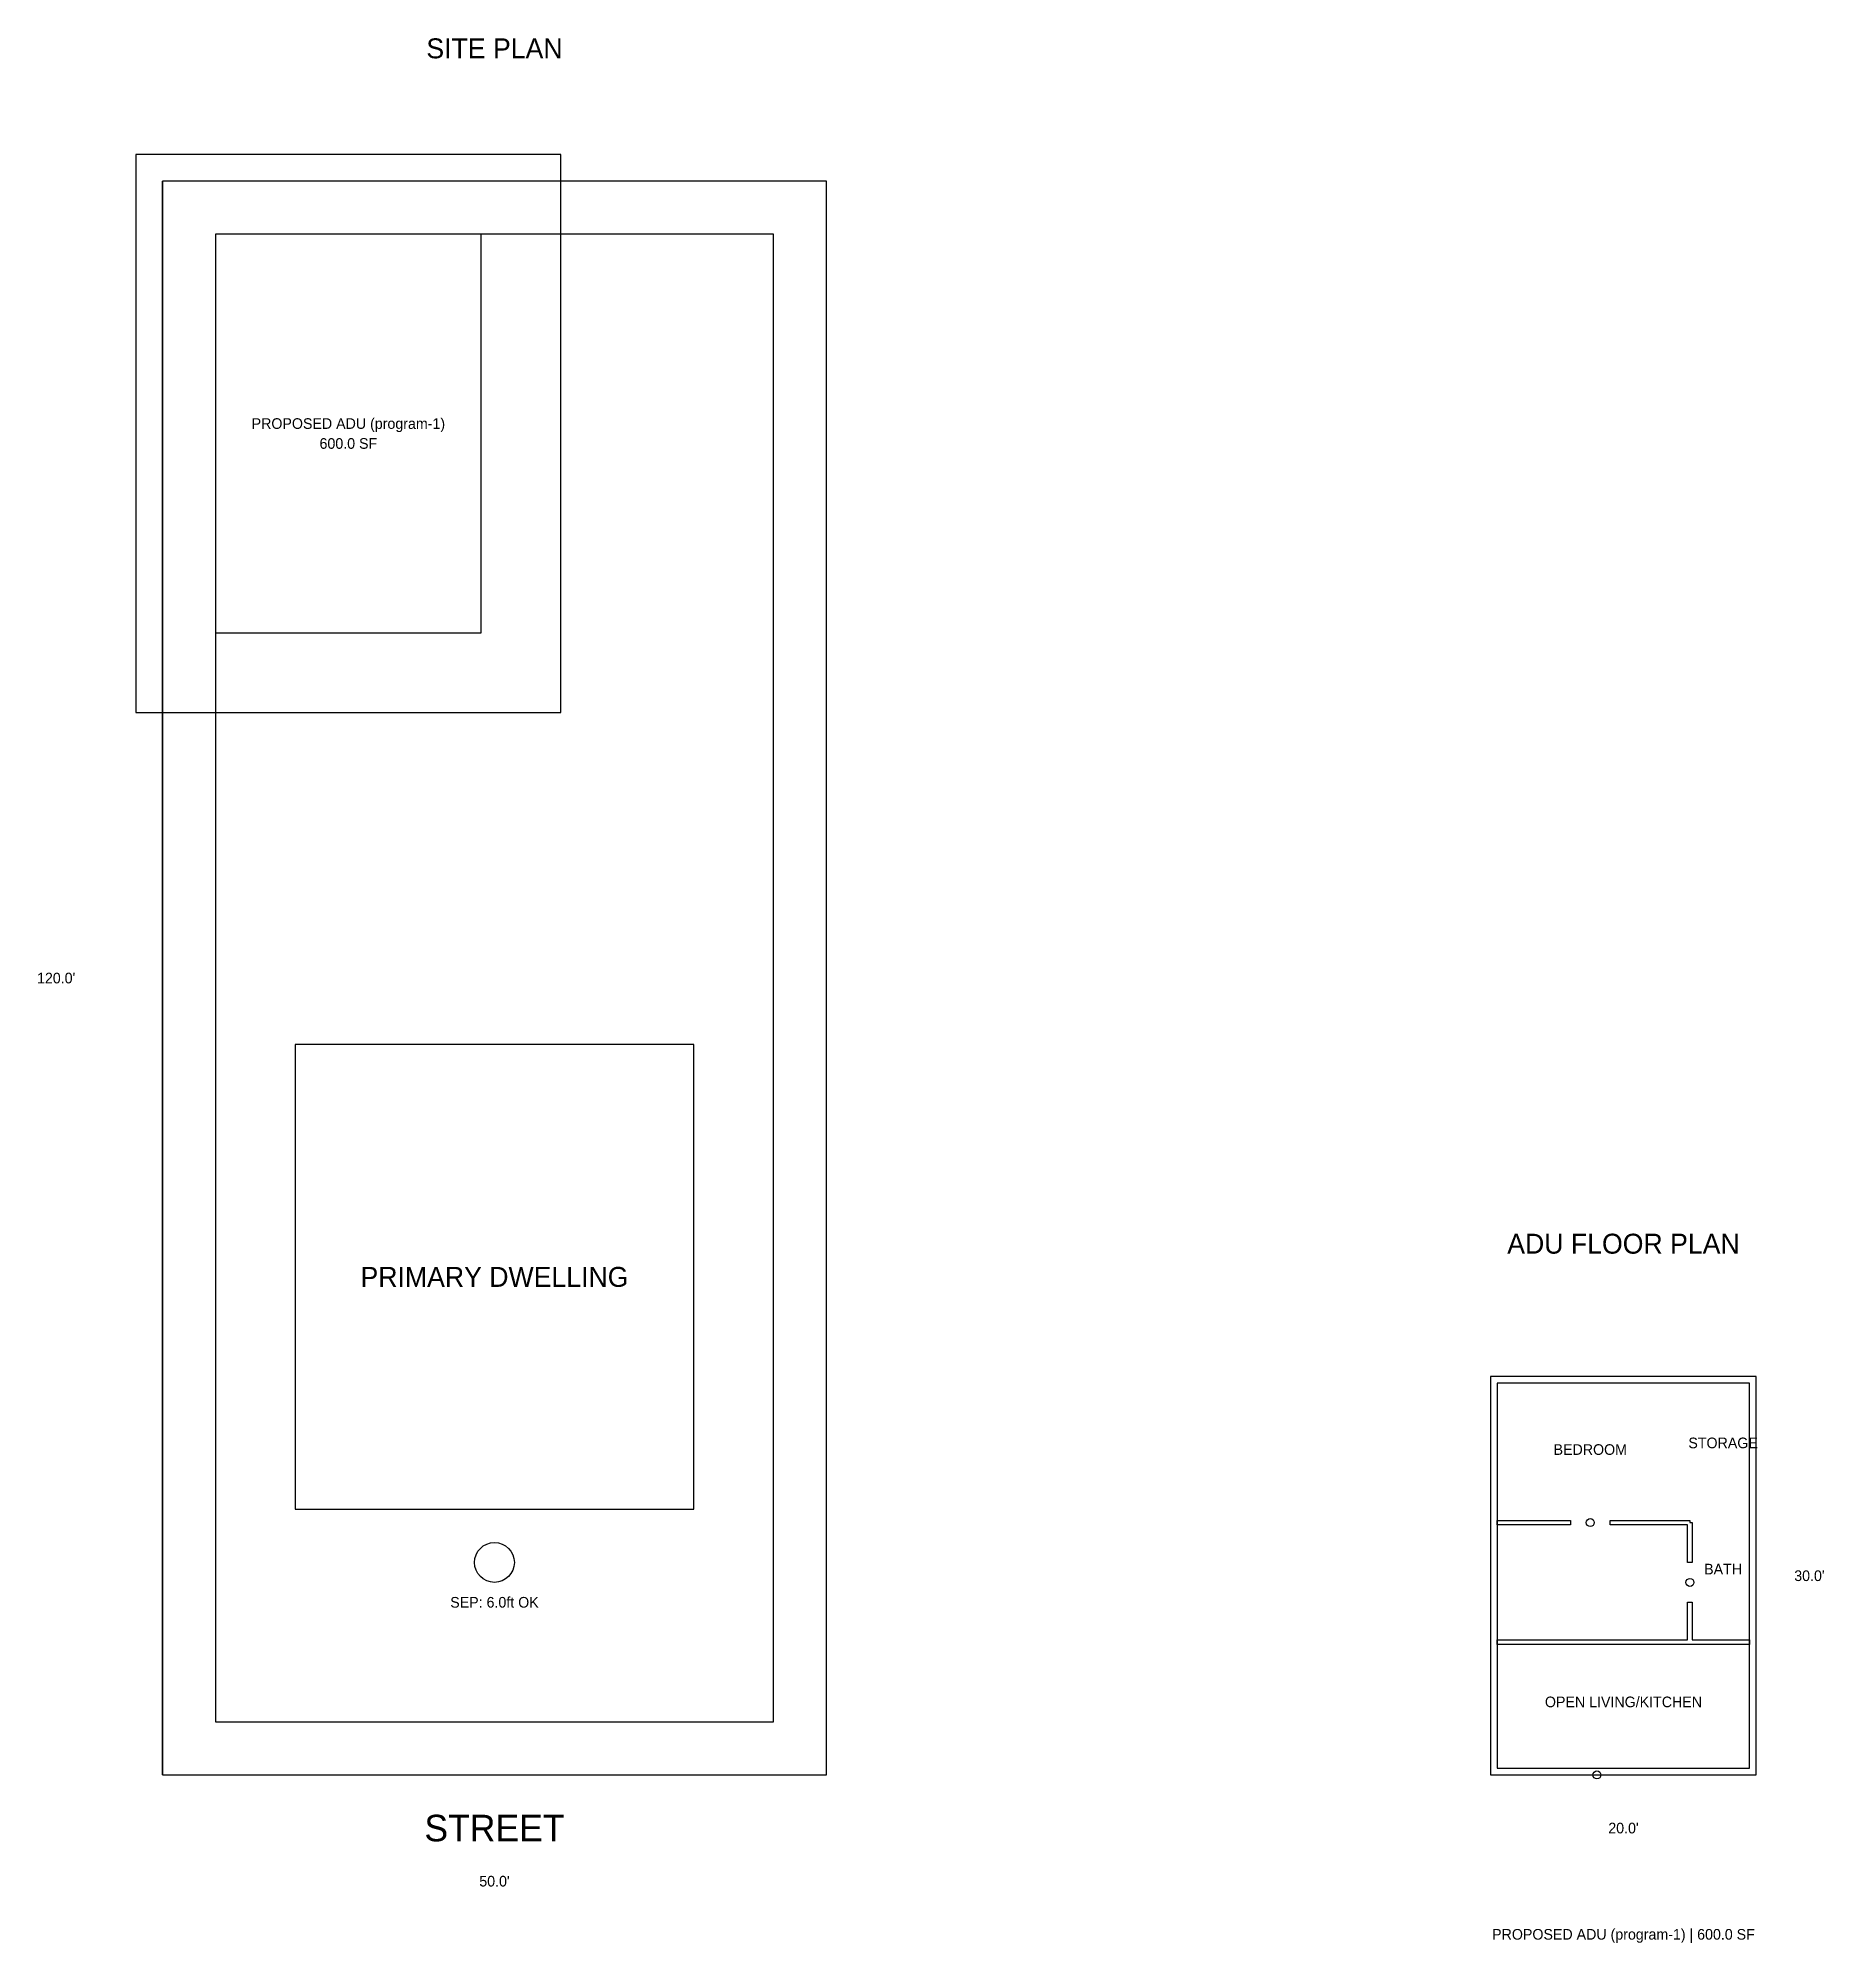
# Model space of a CAD drawing. Header units: feet. Extents: x -9 to 125, y -13 to 131.
import ezdxf
from ezdxf.enums import TextEntityAlignment as Align

# ---------------------------------------------------------------- set-up
doc = ezdxf.new("R2010")
doc.units = ezdxf.units.FT
doc.header["$MEASUREMENT"] = 0
for name, color, linetype in [('A-ANNO-DIMS', 7, 'Continuous'), ('A-ANNO-TEXT', 7, 'Continuous'), ('A-DOOR', 7, 'Continuous'), ('A-SITE-ANNO', 7, 'Continuous'), ('A-SITE-BNDY', 7, 'Continuous'), ('A-SITE-EXST', 7, 'Continuous'), ('A-SITE-PROP', 7, 'Continuous'), ('A-SITE-SETB', 7, 'Continuous'), ('A-WALL-EXTR', 7, 'Continuous'), ('A-WALL-INTR', 7, 'Continuous')]:
    doc.layers.add(name, color=color, linetype=linetype)

msp = doc.modelspace()

# ---------------------------------------------------------------- linework, layer by layer
at = {"layer": 'A-ANNO-DIMS'}
for p, q in [((120, 0), (120, 30)), ((100, 0), (120, 0))]:
    msp.add_line(p, q, dxfattribs=at)
at = {"layer": 'A-DOOR'}
for centre in [(107.5, 19), (115, 14.5), (108, 0)]:
    msp.add_circle(centre, 0.3, dxfattribs=at)
at = {"layer": 'A-SITE-ANNO'}
for q in [(0, 120), (50, 0)]:
    msp.add_line((0, 0), q, dxfattribs=at)
at = {"layer": 'A-SITE-ANNO', "color": 3}
msp.add_circle((25, 16), 1.5, dxfattribs=at)
at = {"layer": 'A-SITE-BNDY'}
msp.add_lwpolyline([(0, 0), (50, 0), (50, 120), (0, 120), (0, 0)], dxfattribs=at)
at = {"layer": 'A-SITE-EXST'}
msp.add_lwpolyline([(10, 20), (40, 20), (40, 55), (10, 55), (10, 20)], dxfattribs=at)
at = {"layer": 'A-SITE-PROP'}
for points in [[(-2, 80), (30, 80), (30, 122), (-2, 122), (-2, 80)], [(4, 86), (24, 86), (24, 116), (4, 116), (4, 86)]]:
    msp.add_lwpolyline(points, dxfattribs=at)
at = {"layer": 'A-SITE-SETB'}
msp.add_lwpolyline([(4, 4), (46, 4), (46, 116), (4, 116), (4, 4)], dxfattribs=at)
at = {"layer": 'A-WALL-EXTR'}
for points in [[(100, 0), (120, 0), (120, 30), (100, 30), (100, 0)], [(100.5, 0.5), (119.5, 0.5), (119.5, 29.5), (100.5, 29.5), (100.5, 0.5)]]:
    msp.add_lwpolyline(points, dxfattribs=at)
at = {"layer": 'A-WALL-INTR'}
for points in [[(100.5, 18.83), (100.5, 19.17), (106, 19.17), (106, 18.83), (100.5, 18.83)], [(114.83, 18.83), (109, 18.83), (109, 19.17), (115, 19.17), (115, 19), (115.17, 19), (115.17, 16), (114.83, 16), (114.83, 18.83)], [(100.5, 9.83), (100.5, 10.17), (114.83, 10.17), (114.83, 13), (115.17, 13), (115.17, 10.17), (119.5, 10.17), (119.5, 9.83), (100.5, 9.83)]]:
    msp.add_lwpolyline(points, dxfattribs=at)

# ---------------------------------------------------------------- texts
at = {"layer": 'A-ANNO-DIMS'}
for s, p in [("30.0'", (124, 15)), ("20.0'", (110, -4))]:
    msp.add_text(s, height=0.8, dxfattribs=at).set_placement(p, align=Align.MIDDLE_CENTER)
at = {"layer": 'A-ANNO-TEXT'}
for s, height, p in [('ADU FLOOR PLAN', 1.5, (110, 40)), ('BEDROOM', 0.8, (107.5, 24.5)), ('STORAGE', 0.8, (117.5, 25)), ('BATH', 0.8, (117.5, 15.5)), ('OPEN LIVING/KITCHEN', 0.8, (110, 5.5)), ('PROPOSED ADU (program-1) | 600.0 SF', 0.8, (110, -12))]:
    msp.add_text(s, height=height, dxfattribs=at).set_placement(p, align=Align.MIDDLE_CENTER)
at = {"layer": 'A-SITE-ANNO'}
for s, height, p in [('SITE PLAN', 1.5, (25, 130)), ("120.0'", 0.8, (-8, 60)), ('SEP: 6.0ft OK', 0.8, (25, 13)), ('STREET', 2, (25, -4)), ("50.0'", 0.8, (25, -8))]:
    msp.add_text(s, height=height, dxfattribs=at).set_placement(p, align=Align.MIDDLE_CENTER)
at = {"layer": 'A-SITE-EXST'}
msp.add_text('PRIMARY DWELLING', height=1.5, dxfattribs=at).set_placement((25, 37.5), align=Align.MIDDLE_CENTER)
at = {"layer": 'A-SITE-PROP'}
for s, p in [('PROPOSED ADU (program-1)', (14, 101.75)), ('600.0 SF', (14, 100.25))]:
    msp.add_text(s, height=0.8, dxfattribs=at).set_placement(p, align=Align.MIDDLE_CENTER)

doc.saveas('drawing.dxf')
